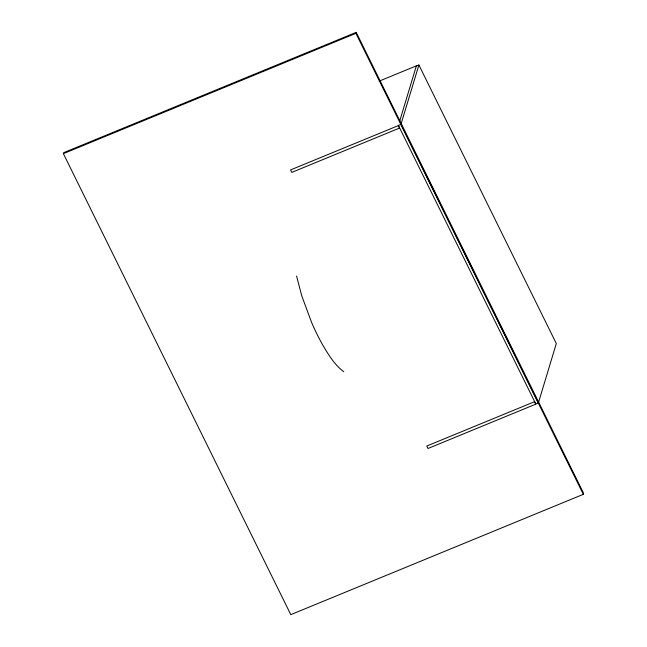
<?xml version="1.0" encoding="UTF-8"?>
<svg xmlns="http://www.w3.org/2000/svg" width="647" height="647" viewBox="0 0 647 647"><rect width="100%" height="100%" fill="white"/><g stroke="black" fill="none" stroke-linecap="round" stroke-linejoin="round"><path stroke-width="0.97" d="M63.382 153.654L63.681 152.676L356.198 32.35L583.618 493.346L583.319 494.324L290.802 614.65L63.382 153.654L355.899 33.329L356.198 32.35M399.498 121.741L416.369 65.848L379.207 81.134M400.954 124.353L398.39 125.413L535.813 403.979L538.385 402.919L400.954 124.353L418.884 64.983L416.312 66.043M538.385 402.919L556.307 343.549L418.884 64.983M343.767 371.71C334.515 364.859 328.49 354.702 322.707 344.972A62.508 14.727 67.6 0 1 311.644 322.546L301.777 295.93L296.561 276.01M355.899 33.329L583.319 494.324M398.334 125.599L290.56 169.926L291.781 172.393L399.547 128.066L398.334 125.599M534.543 401.698L426.769 446.034L427.99 448.492L535.756 404.165L534.543 401.698"/></g></svg>
